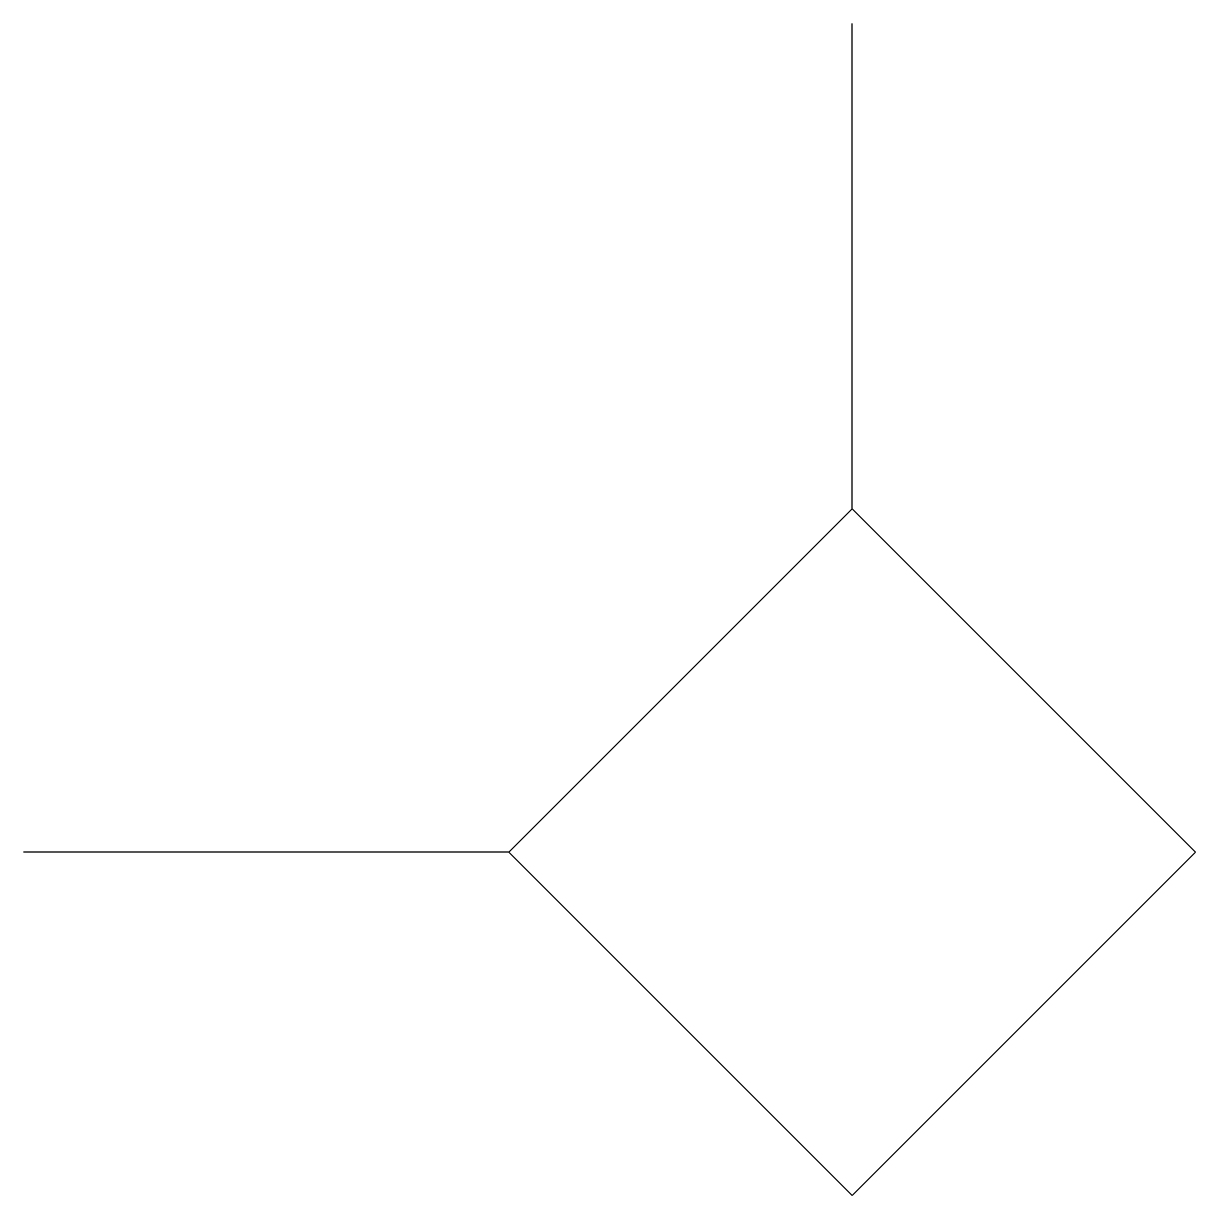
# Model space of a CAD drawing. Header units: millimetres. Extents: x -5.12 to 2.12, y -2.12 to 5.12.
import ezdxf

# ---------------------------------------------------------------- set-up
doc = ezdxf.new("R2010")
doc.units = ezdxf.units.MM

msp = doc.modelspace()

# ---------------------------------------------------------------- linework, layer by layer
at = {"color": 7, "linetype": 'Continuous'}
for p, q in [((0, 2.1213), (0, 5.1213)), ((0, 2.1213), (-2.1213, 0)), ((2.1213, 0), (0, 2.1213)), ((-2.1213, 0), (-5.1213, 0)), ((-2.1213, 0), (0, -2.1213)), ((0, -2.1213), (2.1213, 0))]:
    msp.add_line(p, q, dxfattribs=at)

doc.saveas('drawing.dxf')
